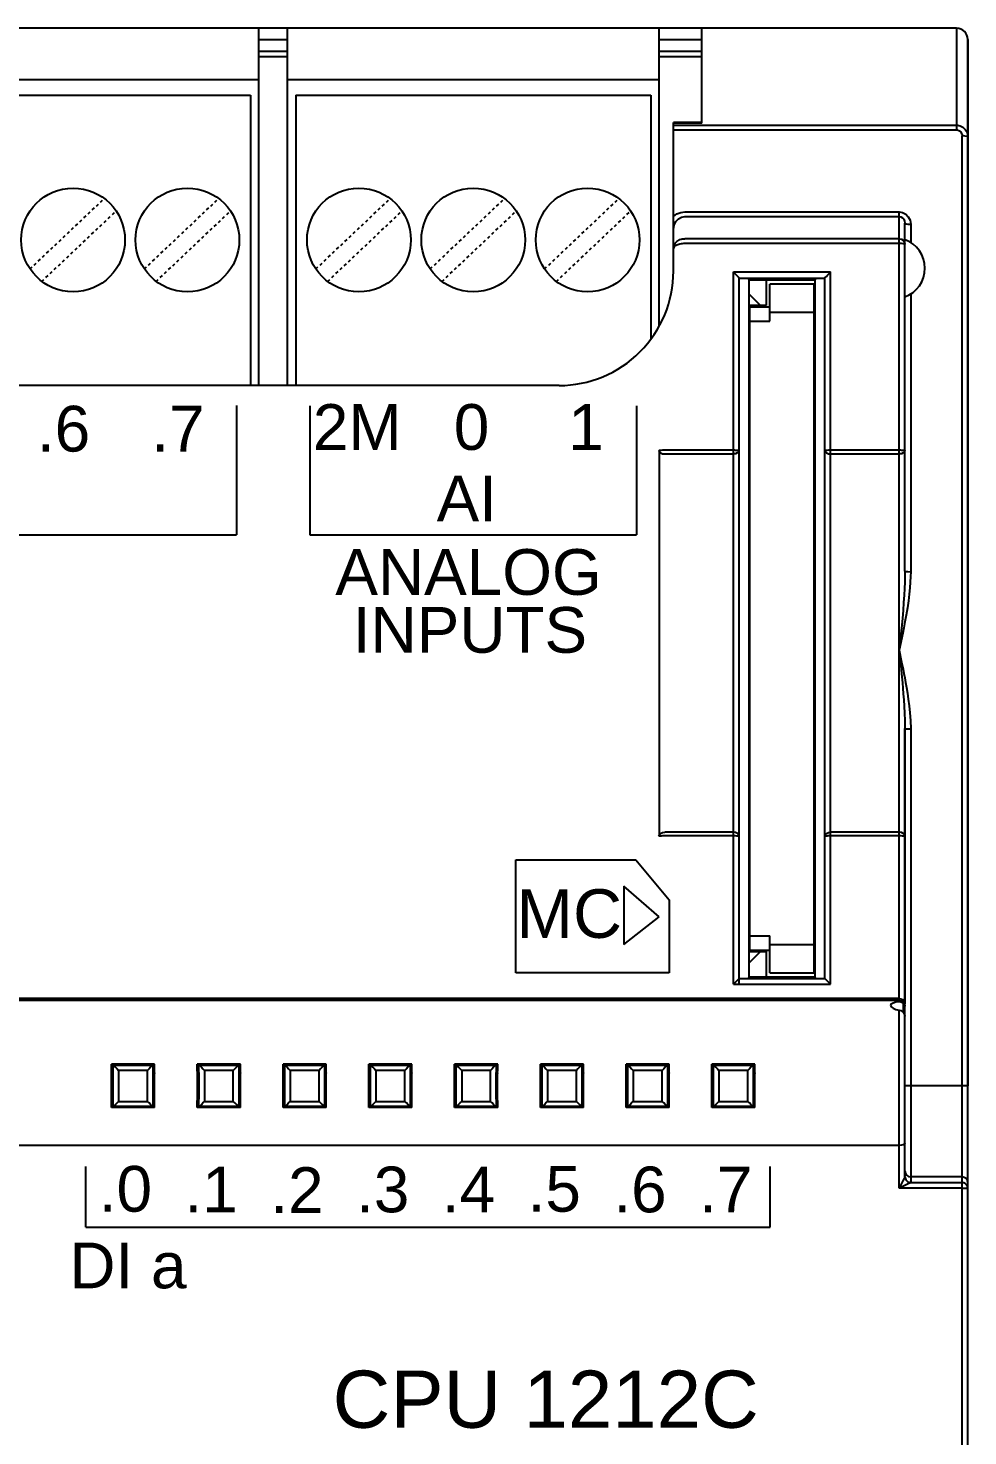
# Model space of a CAD drawing. Header units: inches. Extents: x 57 to 2760, y -193 to 2149.
# Drawn here: x 147.1 to 179.97, y 1823.55 to 1872.79 of the extents above; entities that cross this region are included whole.
import ezdxf

# ---------------------------------------------------------------- set-up
doc = ezdxf.new("R2010")
doc.units = ezdxf.units.IN
doc.header["$MEASUREMENT"] = 0
doc.linetypes.add('DOT', pattern=[0.2, 0.1, -0.1])
doc.styles.get("Standard").update_dxf_attribs({"font": 'arial.ttf'})

msp = doc.modelspace()

# ---------------------------------------------------------------- linework, layer by layer
at = {"color": 7, "linetype": 'Continuous'}
for p, q in [((179.57114, 1872.79462), (90.37114, 1872.79462)), ((155.17114, 1860.29462), (155.17114, 1872.79462)), ((156.17114, 1860.29462), (156.17114, 1872.79462)), ((169.17114, 1862.35813), (169.17114, 1872.79462)), ((170.67114, 1869.47104), (170.67114, 1872.79462)), ((179.57114, 1872.79462), (179.57114, 1869.23994)), ((155.17114, 1872.39462), (156.17114, 1872.39462)), ((169.17114, 1872.39462), (170.67114, 1872.39462)), ((179.97114, 1872.39462), (179.97114, 1835.79462)), ((179.97114, 1773.19462), (179.97114, 1872.39462)), ((155.17114, 1871.99462), (156.17114, 1871.99462)), ((156.17114, 1871.79462), (155.17114, 1871.79462)), ((169.17114, 1871.99462), (170.67114, 1871.99462)), ((170.67114, 1871.79462), (169.17114, 1871.79462)), ((155.17114, 1870.98462), (98.17114, 1870.98462)), ((169.17114, 1870.98462), (156.17114, 1870.98462)), ((98.46114, 1870.44462), (154.88114, 1870.44462)), ((154.88114, 1870.44462), (154.88114, 1860.29462)), ((156.46114, 1870.44462), (156.46114, 1860.29462)), ((156.46114, 1870.44462), (168.88114, 1870.44462)), ((168.88114, 1870.44462), (168.88114, 1861.90801)), ((170.67114, 1869.49763), (169.67114, 1869.49763)), ((169.67114, 1864.29462), (169.67114, 1869.49762)), ((170.67114, 1869.47104), (169.67114, 1869.47104)), ((169.67114, 1869.39967), (179.57114, 1869.39967)), ((169.67114, 1869.23994), (179.57114, 1869.23994)), ((179.77114, 1776.56641), (179.77114, 1869.02283)), ((170.07114, 1866.3686), (177.57114, 1866.3686)), ((177.57114, 1838.73047), (177.57114, 1866.3686)), ((170.07114, 1866.20602), (177.57114, 1866.20602)), ((177.77114, 1853.79926), (177.77114, 1865.96728)), ((177.97114, 1865.93713), (177.97114, 1865.29265)), ((177.57114, 1865.4303), (170.07114, 1865.4303)), ((177.57114, 1865.25745), (170.07114, 1865.25937)), ((171.77114, 1864.26449), (175.17114, 1864.26449)), ((171.77114, 1839.35255), (171.77114, 1864.26449)), ((171.97114, 1858.21393), (171.97114, 1864.0456)), ((171.97114, 1864.04462), (174.97114, 1864.04462)), ((171.97114, 1864.04462), (174.97114, 1864.04462)), ((172.32114, 1863.99462), (172.27114, 1864.04462)), ((172.32114, 1863.99462), (174.62114, 1863.99462)), ((172.32114, 1839.59462), (172.32114, 1863.99462)), ((172.92114, 1863.99462), (172.92114, 1863.09462)), ((174.62114, 1863.99462), (174.67114, 1864.04462)), ((174.62114, 1863.99462), (174.62114, 1839.59462)), ((174.97114, 1839.54462), (174.97114, 1864.0456)), ((175.17114, 1839.35255), (175.17114, 1864.26449)), ((172.72114, 1863.09462), (172.32114, 1863.49462)), ((174.59614, 1863.84462), (173.04614, 1863.84462)), ((173.04614, 1862.54462), (173.04614, 1863.84462)), ((174.59614, 1839.74462), (174.59614, 1863.84462)), ((177.97114, 1863.49659), (177.97114, 1853.78125)), ((172.92114, 1863.09462), (172.32114, 1863.09462)), ((172.34614, 1863.04462), (173.04614, 1863.04462)), ((172.34614, 1863.04462), (173.04614, 1863.04462)), ((172.34614, 1840.54462), (172.34614, 1863.04462)), ((172.34614, 1862.54462), (173.04614, 1862.54462)), ((174.59614, 1862.84462), (173.04614, 1862.84462)), ((165.67114, 1860.29462), (101.67117, 1860.29462)), ((169.17114, 1858.02583), (169.17114, 1844.52674)), ((169.36428, 1858.03863), (171.76428, 1858.03863)), ((171.97114, 1844.33236), (171.97114, 1858.21393)), ((175.17114, 1858.03863), (177.57114, 1858.03863)), ((169.36428, 1857.89965), (171.76428, 1857.89965)), ((175.17114, 1857.89965), (177.57114, 1857.89965)), ((177.65832, 1851.91207), (177.61933, 1851.50969)), ((177.69376, 1851.6297), (177.62846, 1851.30863)), ((177.61933, 1851.50969), (177.57114, 1851.03199)), ((177.62846, 1851.30863), (177.57119, 1851.03233)), ((177.57114, 1851.03267), (177.62608, 1850.48724)), ((177.57119, 1851.03233), (177.65601, 1850.62095)), ((177.62608, 1850.48724), (177.65318, 1850.20882)), ((177.77114, 1848.29232), (177.77114, 1838.66673)), ((177.77114, 1838.58396), (177.77114, 1848.29232)), ((177.97114, 1848.27982), (177.97114, 1832.41023)), ((171.76639, 1844.66782), (169.36639, 1844.66782)), ((177.57114, 1844.66782), (175.17114, 1844.66782)), ((171.76639, 1844.5357), (169.36639, 1844.5357)), ((171.97114, 1839.35255), (171.97114, 1844.43676)), ((177.57114, 1844.5357), (175.17114, 1844.5357)), ((172.34614, 1843.59462), (172.32114, 1843.59462)), ((172.34614, 1841.04462), (173.04614, 1841.04462)), ((173.04614, 1839.74462), (173.04614, 1841.04462)), ((173.04614, 1840.74462), (174.59614, 1840.74462)), ((172.32114, 1840.49462), (172.92114, 1840.49462)), ((172.32114, 1840.09462), (172.72114, 1840.49462)), ((172.34614, 1840.54462), (173.04614, 1840.54462)), ((172.92114, 1840.49462), (172.92114, 1839.59462)), ((173.04614, 1839.74462), (174.59614, 1839.74462)), ((171.77114, 1839.35255), (175.17114, 1839.35255)), ((171.97098, 1839.54462), (174.9713, 1839.54462)), ((171.97114, 1839.54462), (174.97114, 1839.54462)), ((172.32114, 1839.59462), (172.27114, 1839.54462)), ((174.62114, 1839.59462), (172.32114, 1839.59462)), ((174.62114, 1839.59462), (174.67114, 1839.54462)), ((177.57114, 1838.8506), (145.12114, 1838.8506)), ((177.57114, 1838.7832), (145.12114, 1838.7832)), ((177.57114, 1832.21162), (177.57114, 1838.44026)), ((177.72114, 1838.36352), (177.72114, 1838.67134)), ((177.75824, 1838.61271), (177.72114, 1838.67134)), ((177.75592, 1838.66021), (177.77114, 1838.58396)), ((177.77114, 1838.54547), (177.75824, 1838.61271)), ((177.77114, 1832.60947), (177.77114, 1838.54547)), ((151.52449, 1836.54797), (150.01779, 1836.54797)), ((150.01779, 1836.54797), (150.06438, 1836.50138)), ((150.06438, 1836.50138), (150.10823, 1836.5006)), ((151.43405, 1836.5006), (150.10823, 1836.5006)), ((151.27715, 1836.33677), (150.26513, 1836.33677)), ((151.43405, 1836.5006), (151.4779, 1836.50138)), ((151.52449, 1836.54797), (151.4779, 1836.50138)), ((151.52378, 1836.3099), (151.50425, 1836.29457)), ((154.52449, 1836.54797), (153.01779, 1836.54797)), ((153.06438, 1836.50138), (153.01779, 1836.54797)), ((153.06438, 1836.50138), (153.10823, 1836.5006)), ((154.43405, 1836.5006), (153.10823, 1836.5006)), ((154.27715, 1836.33677), (153.26513, 1836.33677)), ((154.43405, 1836.5006), (154.4779, 1836.50138)), ((154.4779, 1836.50138), (154.52449, 1836.54797)), ((154.52378, 1836.3099), (154.50425, 1836.29457)), ((157.52449, 1836.54797), (156.01779, 1836.54797)), ((156.06438, 1836.50138), (156.01779, 1836.54797)), ((156.06438, 1836.50138), (156.10823, 1836.5006)), ((157.43405, 1836.5006), (156.10823, 1836.5006)), ((157.27715, 1836.33677), (156.26513, 1836.33677)), ((157.43405, 1836.5006), (157.4779, 1836.50138)), ((157.4779, 1836.50138), (157.52449, 1836.54797)), ((157.52378, 1836.3099), (157.50425, 1836.29457)), ((160.52449, 1836.54797), (159.01779, 1836.54797)), ((159.06438, 1836.50138), (159.01779, 1836.54797)), ((159.06438, 1836.50138), (159.10823, 1836.5006)), ((160.43405, 1836.5006), (159.10823, 1836.5006)), ((160.27715, 1836.33677), (159.26513, 1836.33677)), ((160.43405, 1836.5006), (160.4779, 1836.50138)), ((160.4779, 1836.50138), (160.52449, 1836.54797)), ((160.52378, 1836.3099), (160.50425, 1836.29457)), ((163.52449, 1836.54797), (162.01779, 1836.54797)), ((162.06438, 1836.50138), (162.01779, 1836.54797)), ((162.06438, 1836.50138), (162.10823, 1836.5006)), ((163.43405, 1836.5006), (162.10823, 1836.5006)), ((163.27715, 1836.33677), (162.26513, 1836.33677)), ((163.43405, 1836.5006), (163.4779, 1836.50138)), ((163.4779, 1836.50138), (163.52449, 1836.54797)), ((163.52378, 1836.3099), (163.50425, 1836.29457)), ((166.52449, 1836.54797), (165.01779, 1836.54797)), ((165.06438, 1836.50138), (165.01779, 1836.54797)), ((165.06438, 1836.50138), (165.10823, 1836.5006)), ((166.43405, 1836.5006), (165.10823, 1836.5006)), ((166.27715, 1836.33677), (165.26513, 1836.33677)), ((166.43405, 1836.5006), (166.4779, 1836.50138)), ((166.4779, 1836.50138), (166.52449, 1836.54797)), ((166.52378, 1836.3099), (166.50425, 1836.29457)), ((169.52449, 1836.54797), (168.01779, 1836.54797)), ((168.06438, 1836.50138), (168.01779, 1836.54797)), ((168.06438, 1836.50138), (168.10823, 1836.5006)), ((169.43405, 1836.5006), (168.10823, 1836.5006)), ((169.27715, 1836.33677), (168.26513, 1836.33677)), ((169.43405, 1836.5006), (169.4779, 1836.50138)), ((169.4779, 1836.50138), (169.52449, 1836.54797)), ((169.52378, 1836.3099), (169.50425, 1836.29457)), ((172.52449, 1836.54797), (171.01779, 1836.54797)), ((171.06438, 1836.50138), (171.01779, 1836.54797)), ((171.06438, 1836.50138), (171.10823, 1836.5006)), ((172.43405, 1836.5006), (171.10823, 1836.5006)), ((172.27715, 1836.33677), (171.26513, 1836.33677)), ((172.43405, 1836.5006), (172.4779, 1836.50138)), ((172.4779, 1836.50138), (172.52449, 1836.54797)), ((172.52378, 1836.3099), (172.50425, 1836.29457)), ((151.49607, 1835.95021), (151.49565, 1835.81894)), ((151.49565, 1835.81894), (151.49585, 1835.68611)), ((151.49709, 1836.07042), (151.49607, 1835.95021)), ((151.50425, 1836.29457), (151.52352, 1836.2227)), ((153.03803, 1836.29457), (153.01876, 1836.2227)), ((153.04568, 1836.02323), (153.04433, 1836.13353)), ((153.04646, 1835.89626), (153.04568, 1836.02323)), ((153.04662, 1835.76211), (153.04646, 1835.89626)), ((154.49607, 1835.95021), (154.49565, 1835.81894)), ((154.49565, 1835.81894), (154.49585, 1835.68611)), ((154.49709, 1836.07042), (154.49607, 1835.95021)), ((154.50425, 1836.29457), (154.52352, 1836.2227)), ((156.03803, 1836.29457), (156.01876, 1836.2227)), ((156.04568, 1836.02323), (156.04433, 1836.13353)), ((156.04646, 1835.89626), (156.04568, 1836.02323)), ((156.04662, 1835.76211), (156.04646, 1835.89626)), ((157.49578, 1835.88536), (157.49567, 1835.75213)), ((157.49651, 1836.0123), (157.49578, 1835.88536)), ((157.50425, 1836.29457), (157.52352, 1836.2227)), ((159.03803, 1836.29457), (159.01876, 1836.2227)), ((159.04568, 1836.02323), (159.04433, 1836.13353)), ((159.04646, 1835.89626), (159.04568, 1836.02323)), ((159.04662, 1835.76211), (159.04646, 1835.89626)), ((160.49607, 1835.95021), (160.49565, 1835.81894)), ((160.49565, 1835.81894), (160.49585, 1835.68611)), ((160.49709, 1836.07042), (160.49607, 1835.95021)), ((160.50425, 1836.29457), (160.52352, 1836.2227)), ((162.03803, 1836.29457), (162.01876, 1836.2227)), ((162.04568, 1836.02323), (162.04433, 1836.13353)), ((162.04646, 1835.89626), (162.04568, 1836.02323)), ((162.04662, 1835.76211), (162.04646, 1835.89626)), ((163.49607, 1835.95021), (163.49565, 1835.81894)), ((163.49565, 1835.81894), (163.49585, 1835.68611)), ((163.49709, 1836.07042), (163.49607, 1835.95021)), ((163.50425, 1836.29457), (163.52352, 1836.2227)), ((165.03803, 1836.29457), (165.01876, 1836.2227)), ((165.04568, 1836.02323), (165.04433, 1836.13353)), ((165.04646, 1835.89626), (165.04568, 1836.02323)), ((165.04662, 1835.76211), (165.04646, 1835.89626)), ((166.49607, 1835.95021), (166.49565, 1835.81894)), ((166.49565, 1835.81894), (166.49585, 1835.68611)), ((166.49709, 1836.07042), (166.49607, 1835.95021)), ((166.50425, 1836.29457), (166.52352, 1836.2227)), ((168.03803, 1836.29457), (168.01876, 1836.2227)), ((168.04568, 1836.02323), (168.04433, 1836.13353)), ((168.04646, 1835.89626), (168.04568, 1836.02323)), ((168.04662, 1835.76211), (168.04646, 1835.89626)), ((169.49607, 1835.95021), (169.49565, 1835.81894)), ((169.49565, 1835.81894), (169.49585, 1835.68611)), ((169.49709, 1836.07042), (169.49607, 1835.95021)), ((169.50425, 1836.29457), (169.52352, 1836.2227)), ((171.03803, 1836.29457), (171.01876, 1836.2227)), ((171.04568, 1836.02323), (171.04433, 1836.13353)), ((171.04646, 1835.89626), (171.04568, 1836.02323)), ((171.04662, 1835.76211), (171.04646, 1835.89626)), ((172.49607, 1835.95021), (172.49565, 1835.81894)), ((172.49565, 1835.81894), (172.49585, 1835.68611)), ((172.49709, 1836.07042), (172.49607, 1835.95021)), ((172.50425, 1836.29457), (172.52352, 1836.2227)), ((151.49585, 1835.68611), (151.49665, 1835.56094)), ((151.49665, 1835.56094), (151.498, 1835.45226)), ((151.50425, 1835.29467), (151.52352, 1835.36654)), ((153.03803, 1835.29467), (153.01876, 1835.36654)), ((153.04509, 1835.51018), (153.04616, 1835.63028)), ((153.04616, 1835.63028), (153.04662, 1835.76211)), ((154.49585, 1835.68611), (154.49665, 1835.56094)), ((154.49665, 1835.56094), (154.498, 1835.45226)), ((154.50425, 1835.29467), (154.52352, 1835.36654)), ((156.03803, 1835.29467), (156.01876, 1835.36654)), ((156.04509, 1835.51018), (156.04616, 1835.63028)), ((156.04616, 1835.63028), (156.04662, 1835.76211)), ((157.49567, 1835.75213), (157.49617, 1835.622)), ((157.49617, 1835.622), (157.49726, 1835.50401)), ((157.50425, 1835.29467), (157.52352, 1835.36654)), ((159.03803, 1835.29467), (159.01876, 1835.36654)), ((159.04509, 1835.51018), (159.04616, 1835.63028)), ((159.04616, 1835.63028), (159.04662, 1835.76211)), ((160.49585, 1835.68611), (160.49665, 1835.56094)), ((160.49665, 1835.56094), (160.498, 1835.45226)), ((160.50425, 1835.29467), (160.52352, 1835.36654)), ((162.03803, 1835.29467), (162.01876, 1835.36654)), ((162.04509, 1835.51018), (162.04616, 1835.63028)), ((162.04616, 1835.63028), (162.04662, 1835.76211)), ((163.49585, 1835.68611), (163.49665, 1835.56094)), ((163.49665, 1835.56094), (163.498, 1835.45226)), ((163.50425, 1835.29467), (163.52352, 1835.36654)), ((165.03803, 1835.29467), (165.01876, 1835.36654)), ((165.04509, 1835.51018), (165.04616, 1835.63028)), ((165.04616, 1835.63028), (165.04662, 1835.76211)), ((166.49585, 1835.68611), (166.49665, 1835.56094)), ((166.49665, 1835.56094), (166.498, 1835.45226)), ((166.50425, 1835.29467), (166.52352, 1835.36654)), ((168.03803, 1835.29467), (168.01876, 1835.36654)), ((168.04509, 1835.51018), (168.04616, 1835.63028)), ((168.04616, 1835.63028), (168.04662, 1835.76211)), ((169.49585, 1835.68611), (169.49665, 1835.56094)), ((169.49665, 1835.56094), (169.498, 1835.45226)), ((169.50425, 1835.29467), (169.52352, 1835.36654)), ((171.03803, 1835.29467), (171.01876, 1835.36654)), ((171.04509, 1835.51018), (171.04616, 1835.63028)), ((171.04616, 1835.63028), (171.04662, 1835.76211)), ((172.49585, 1835.68611), (172.49665, 1835.56094)), ((172.49665, 1835.56094), (172.498, 1835.45226)), ((172.50425, 1835.29467), (172.52352, 1835.36654)), ((179.97114, 1835.79462), (177.77114, 1835.79462)), ((150.01779, 1835.04127), (150.06438, 1835.08786)), ((151.52449, 1835.04127), (150.01779, 1835.04127)), ((150.10822, 1835.08864), (150.06438, 1835.08786)), ((150.10822, 1835.08864), (151.43406, 1835.08864)), ((150.26513, 1835.25247), (151.27715, 1835.25247)), ((151.4779, 1835.08786), (151.43406, 1835.08864)), ((151.52449, 1835.04127), (151.4779, 1835.08786)), ((153.06438, 1835.08786), (153.01779, 1835.04127)), ((154.52449, 1835.04127), (153.01779, 1835.04127)), ((153.0185, 1835.27934), (153.03803, 1835.29467)), ((153.10822, 1835.08864), (153.06438, 1835.08786)), ((153.10822, 1835.08864), (154.43406, 1835.08864)), ((153.26513, 1835.25247), (154.27715, 1835.25247)), ((154.4779, 1835.08786), (154.43406, 1835.08864)), ((154.4779, 1835.08786), (154.52449, 1835.04127)), ((156.06438, 1835.08786), (156.01779, 1835.04127)), ((157.52449, 1835.04127), (156.01779, 1835.04127)), ((156.0185, 1835.27934), (156.03803, 1835.29467)), ((156.10822, 1835.08864), (156.06438, 1835.08786)), ((156.10822, 1835.08864), (157.43406, 1835.08864)), ((156.26513, 1835.25247), (157.27715, 1835.25247)), ((157.4779, 1835.08786), (157.43406, 1835.08864)), ((157.4779, 1835.08786), (157.52449, 1835.04127)), ((159.06438, 1835.08786), (159.01779, 1835.04127)), ((160.52449, 1835.04127), (159.01779, 1835.04127)), ((159.0185, 1835.27934), (159.03803, 1835.29467)), ((159.10822, 1835.08864), (159.06438, 1835.08786)), ((159.10822, 1835.08864), (160.43406, 1835.08864)), ((159.26513, 1835.25247), (160.27715, 1835.25247)), ((160.4779, 1835.08786), (160.43406, 1835.08864)), ((160.4779, 1835.08786), (160.52449, 1835.04127)), ((162.06438, 1835.08786), (162.01779, 1835.04127)), ((163.52449, 1835.04127), (162.01779, 1835.04127)), ((162.0185, 1835.27934), (162.03803, 1835.29467)), ((162.10822, 1835.08864), (162.06438, 1835.08786)), ((162.10822, 1835.08864), (163.43406, 1835.08864)), ((162.26513, 1835.25247), (163.27715, 1835.25247)), ((163.4779, 1835.08786), (163.43406, 1835.08864)), ((163.4779, 1835.08786), (163.52449, 1835.04127)), ((165.06438, 1835.08786), (165.01779, 1835.04127)), ((166.52449, 1835.04127), (165.01779, 1835.04127)), ((165.0185, 1835.27934), (165.03803, 1835.29467)), ((165.10822, 1835.08864), (165.06438, 1835.08786)), ((165.10822, 1835.08864), (166.43406, 1835.08864)), ((165.26513, 1835.25247), (166.27715, 1835.25247)), ((166.4779, 1835.08786), (166.43406, 1835.08864)), ((166.4779, 1835.08786), (166.52449, 1835.04127)), ((168.06438, 1835.08786), (168.01779, 1835.04127)), ((169.52449, 1835.04127), (168.01779, 1835.04127)), ((168.0185, 1835.27934), (168.03803, 1835.29467)), ((168.10822, 1835.08864), (168.06438, 1835.08786)), ((168.10822, 1835.08864), (169.43406, 1835.08864)), ((168.26513, 1835.25247), (169.27715, 1835.25247)), ((169.4779, 1835.08786), (169.43406, 1835.08864)), ((169.4779, 1835.08786), (169.52449, 1835.04127)), ((171.06438, 1835.08786), (171.01779, 1835.04127)), ((172.52449, 1835.04127), (171.01779, 1835.04127)), ((171.0185, 1835.27934), (171.03803, 1835.29467)), ((171.10822, 1835.08864), (171.06438, 1835.08786)), ((171.10822, 1835.08864), (172.43406, 1835.08864)), ((171.26513, 1835.25247), (172.27715, 1835.25247)), ((172.4779, 1835.08786), (172.43406, 1835.08864)), ((172.4779, 1835.08786), (172.52449, 1835.04127)), ((177.57114, 1833.71075), (145.12114, 1833.71075)), ((177.71315, 1832.49425), (177.57114, 1832.21162)), ((177.75377, 1832.57412), (177.71315, 1832.49425)), ((177.9025, 1832.37533), (177.85517, 1832.35232)), ((179.77114, 1832.40638), (177.96871, 1832.40638)), ((179.77114, 1832.6068), (177.97114, 1832.6068)), ((177.76186, 1832.30645), (177.57114, 1832.21162)), ((179.77114, 1832.21162), (177.57114, 1832.21162)), ((177.85517, 1832.35232), (177.76186, 1832.30645))]:
    msp.add_line(p, q, dxfattribs=at)
at = {"linetype": 'DOT'}
for p, q in [((147.16529, 1864.37139), (149.76437, 1866.83344)), ((151.16529, 1864.37139), (153.76437, 1866.83344)), ((157.16529, 1864.37139), (159.76437, 1866.83344)), ((161.16529, 1864.37139), (163.76437, 1866.83344)), ((165.16529, 1864.37139), (167.76437, 1866.83344)), ((147.57791, 1863.9358), (150.17699, 1866.39785)), ((151.57791, 1863.9358), (154.17699, 1866.39785)), ((157.57791, 1863.9358), (160.17699, 1866.39785)), ((161.57791, 1863.9358), (164.17699, 1866.39785)), ((165.57791, 1863.9358), (168.17699, 1866.39785))]:
    msp.add_line(p, q, dxfattribs=at)
for p, q in [((154.38614, 1859.5888), (154.38614, 1855.07521)), ((156.95614, 1859.58839), (156.95614, 1855.07481)), ((168.38614, 1859.58839), (168.38614, 1855.07481)), ((118.91139, 1855.07521), (154.38614, 1855.07521)), ((156.95614, 1855.07481), (168.38614, 1855.07481)), ((164.1614, 1839.74428), (164.1614, 1843.7056)), ((164.1614, 1843.7056), (168.35621, 1843.7056)), ((168.35621, 1843.7056), (169.52049, 1842.30635)), ((169.17083, 1841.70253), (167.94108, 1842.77404)), ((167.94108, 1842.77404), (167.94108, 1840.73696)), ((169.51971, 1842.30728), (169.51971, 1839.74428)), ((167.94108, 1840.73696), (169.17083, 1841.70253)), ((169.51971, 1839.74428), (164.1614, 1839.74428)), ((149.12071, 1830.85347), (149.12071, 1832.9695)), ((173.05981, 1830.85347), (173.05981, 1832.9695)), ((149.12071, 1830.85347), (173.05981, 1830.85347))]:
    msp.add_line(p, q)
at = {"color": 7, "linetype": 'Continuous'}
for points in [[(179.57114, 1869.39967), (179.61583, 1869.3971), (179.65911, 1869.38963), (179.70228, 1869.377), (179.74595, 1869.35843), (179.79014, 1869.33274), (179.83432, 1869.29839), (179.87696, 1869.2539), (179.91514, 1869.19883), (179.94529, 1869.13458), (179.96455, 1869.06371), (179.97114, 1868.98957)], [(179.57114, 1869.23994), (179.59349, 1869.23858), (179.61513, 1869.23462), (179.63671, 1869.22794), (179.65855, 1869.21811), (179.68064, 1869.20451), (179.70273, 1869.18633), (179.72404, 1869.16278), (179.74313, 1869.13363), (179.75821, 1869.09963), (179.76784, 1869.0621), (179.77114, 1869.02283)], [(179.97114, 1868.98957), (179.94434, 1869.0062), (179.87114, 1869.01838), (179.77114, 1869.02283)], [(169.67114, 1866.20376), (169.79274, 1866.29466), (169.92789, 1866.34988), (170.07114, 1866.3686)], [(177.57114, 1866.3686), (177.68903, 1866.34937), (177.79783, 1866.29258), (177.88844, 1866.19983), (177.94946, 1866.07721), (177.97114, 1865.93713)], [(169.67114, 1865.75145), (169.69286, 1865.89912), (169.75389, 1866.02825), (169.8446, 1866.12605), (169.95317, 1866.18579), (170.07114, 1866.20602)], [(177.57114, 1866.20602), (177.63, 1866.19544), (177.68444, 1866.164), (177.7298, 1866.11262), (177.76032, 1866.04472), (177.77114, 1865.96728)], [(177.77114, 1865.9673), (177.79793, 1865.95222), (177.87114, 1865.94117), (177.97114, 1865.93713)], [(169.67114, 1865.07957), (169.67388, 1865.12059), (169.68199, 1865.16075), (169.69525, 1865.19952), (169.71335, 1865.23641), (169.73591, 1865.27094), (169.76251, 1865.3027), (169.79279, 1865.33146), (169.82646, 1865.35704), (169.86302, 1865.37909), (169.90184, 1865.39734), (169.94223, 1865.41159), (169.98362, 1865.4218), (170.02628, 1865.42808), (170.07114, 1865.4303)], [(177.57114, 1865.4303), (177.64671, 1865.41597), (177.71163, 1865.37461), (177.75581, 1865.31129), (177.77114, 1865.23711)], [(170.07114, 1865.25745), (170.02628, 1865.25633), (169.98362, 1865.25314), (169.94224, 1865.24796), (169.90185, 1865.24074), (169.86302, 1865.23148), (169.82646, 1865.22029), (169.79279, 1865.20732), (169.76251, 1865.19273), (169.73591, 1865.17662), (169.71335, 1865.15911), (169.69525, 1865.14041), (169.68199, 1865.12075), (169.67388, 1865.10039), (169.67114, 1865.07959)], [(177.77114, 1865.23711), (177.75581, 1865.24492), (177.71163, 1865.25159), (177.64671, 1865.25595), (177.57114, 1865.25745)], [(171.97114, 1864.0456), (171.95632, 1864.06784), (171.9212, 1864.1084), (171.87503, 1864.1582), (171.82341, 1864.21177), (171.77114, 1864.26449)], [(174.97114, 1864.0456), (174.98596, 1864.06784), (175.02107, 1864.1084), (175.06725, 1864.1582), (175.11886, 1864.21177), (175.17114, 1864.26449)], [(169.16428, 1858.02175), (169.16823, 1858.02506), (169.18161, 1858.02858), (169.20667, 1858.03209), (169.24525, 1858.03531), (169.29824, 1858.0379), (169.36428, 1858.03863)], [(169.16428, 1858.02175), (169.17907, 1857.97567), (169.22216, 1857.93584), (169.28735, 1857.90904), (169.36428, 1857.89965)], [(171.76428, 1858.03863), (171.80383, 1858.03824), (171.84568, 1858.03718), (171.88735, 1858.03514), (171.92495, 1858.03186), (171.95302, 1858.02737), (171.96428, 1858.02175)], [(171.96428, 1858.02175), (171.9495, 1857.97567), (171.90641, 1857.93584), (171.84122, 1857.90904), (171.76428, 1857.89965)], [(174.97114, 1858.02175), (174.97509, 1858.02506), (174.98846, 1858.02858), (175.01352, 1858.03209), (175.0521, 1858.03531), (175.1051, 1858.0379), (175.17114, 1858.03863)], [(174.97114, 1858.02175), (174.98592, 1857.97567), (175.02901, 1857.93584), (175.0942, 1857.90904), (175.17114, 1857.89965)], [(177.57114, 1858.03863), (177.61069, 1858.03824), (177.65254, 1858.03718), (177.69421, 1858.03514), (177.7318, 1858.03186), (177.75987, 1858.02737), (177.77114, 1858.02175)], [(177.77114, 1858.02175), (177.75635, 1857.97567), (177.71327, 1857.93584), (177.64807, 1857.90904), (177.57114, 1857.89965)], [(177.77114, 1853.79926), (177.76944, 1853.61555), (177.76419, 1853.41493), (177.75518, 1853.19669), (177.74217, 1852.95943), (177.72489, 1852.70076), (177.70357, 1852.42443), (177.68033, 1852.15261), (177.65832, 1851.91207)], [(177.97114, 1853.78125), (177.96822, 1853.60702), (177.95919, 1853.41906), (177.94372, 1853.21706), (177.92146, 1853.00015), (177.89191, 1852.76626), (177.85497, 1852.51598), (177.81282, 1852.26167), (177.77022, 1852.02493), (177.7305, 1851.81605), (177.69376, 1851.6297)], [(177.77114, 1853.79926), (177.79793, 1853.79025), (177.87114, 1853.78366), (177.97114, 1853.78125)], [(177.65601, 1850.62095), (177.70735, 1850.36577), (177.73516, 1850.2236), (177.76431, 1850.07037), (177.79466, 1849.90469), (177.82595, 1849.72503), (177.85759, 1849.53041), (177.88869, 1849.31984), (177.91807, 1849.09156), (177.94389, 1848.84323), (177.96329, 1848.5711), (177.97114, 1848.27982)], [(177.65318, 1850.20882), (177.68293, 1849.88697), (177.69857, 1849.70665), (177.71438, 1849.51223), (177.72993, 1849.30309), (177.74461, 1849.07791), (177.75752, 1848.83496), (177.76721, 1848.57133), (177.77114, 1848.29232)], [(177.77114, 1848.29232), (177.79793, 1848.28607), (177.87114, 1848.28149), (177.97114, 1848.27982)], [(169.16639, 1844.52529), (169.18118, 1844.57907), (169.22426, 1844.62557), (169.28946, 1844.65686), (169.36639, 1844.66782)], [(171.96639, 1844.52529), (171.95161, 1844.57907), (171.90852, 1844.62557), (171.84333, 1844.65686), (171.76639, 1844.66782)], [(174.97114, 1844.52529), (174.98592, 1844.57907), (175.02901, 1844.62557), (175.0942, 1844.65686), (175.17114, 1844.66782)], [(177.77114, 1844.52529), (177.75635, 1844.57907), (177.71327, 1844.62557), (177.64807, 1844.65686), (177.57114, 1844.66782)], [(169.36639, 1844.5357), (169.32692, 1844.53553), (169.28511, 1844.53477), (169.24344, 1844.53345), (169.2058, 1844.53148), (169.17768, 1844.52875), (169.16639, 1844.52529)], [(171.96639, 1844.52529), (171.96247, 1844.52736), (171.94917, 1844.52953), (171.92423, 1844.53172), (171.88578, 1844.53357), (171.83292, 1844.53493), (171.76639, 1844.5357)], [(175.17114, 1844.5357), (175.13166, 1844.53553), (175.08986, 1844.53477), (175.04818, 1844.53345), (175.01055, 1844.53148), (174.98242, 1844.52875), (174.97114, 1844.52529)], [(177.77114, 1844.52529), (177.76721, 1844.52736), (177.75392, 1844.52953), (177.72898, 1844.53172), (177.69052, 1844.53357), (177.63766, 1844.53493), (177.57114, 1844.5357)], [(171.77114, 1839.35255), (171.83251, 1839.4135), (171.88723, 1839.4671), (171.92991, 1839.50811), (171.95884, 1839.53493), (171.97098, 1839.54462)], [(174.9713, 1839.54462), (174.98343, 1839.53493), (175.01233, 1839.50814), (175.055, 1839.46715), (175.10976, 1839.41351), (175.17114, 1839.35255)], [(177.57114, 1838.8506), (177.63237, 1838.84177), (177.68689, 1838.81667), (177.7307, 1838.77759), (177.76039, 1838.72618), (177.77114, 1838.66673)], [(177.57114, 1838.7832), (177.64768, 1838.76804), (177.71256, 1838.72485), (177.75592, 1838.66021)], [(177.57114, 1838.73047), (177.44942, 1838.71616), (177.35329, 1838.69181), (177.29209, 1838.65723), (177.27114, 1838.6137)], [(177.27114, 1838.6137), (177.29209, 1838.56439), (177.3533, 1838.5145), (177.44942, 1838.47079), (177.57114, 1838.44026)], [(177.72114, 1838.67134), (177.67867, 1838.7055), (177.62642, 1838.72628), (177.57114, 1838.73047)], [(177.57114, 1838.44026), (177.62642, 1838.42536), (177.67867, 1838.39906), (177.72114, 1838.36352)], [(177.72114, 1838.36352), (177.75824, 1838.30489), (177.77114, 1838.23765)], [(150.01779, 1835.04127), (150.01928, 1835.54126), (150.01928, 1836.04834), (150.01779, 1836.54797)], [(150.06438, 1836.50138), (150.06579, 1836.03173), (150.06579, 1835.55779), (150.06438, 1835.08786)], [(150.10823, 1836.5006), (150.15878, 1836.44626), (150.21113, 1836.39166), (150.26513, 1836.33677)], [(150.26519, 1836.33677), (150.2658, 1835.61338), (150.26519, 1835.25247)], [(151.27709, 1835.25247), (151.27648, 1835.97584), (151.27709, 1836.33677)], [(151.43405, 1836.5006), (151.3835, 1836.44626), (151.33115, 1836.39166), (151.27715, 1836.33677)], [(151.4779, 1835.08786), (151.47649, 1835.55779), (151.47649, 1836.03173), (151.4779, 1836.50138)], [(151.52449, 1835.04127), (151.523, 1835.54126), (151.523, 1836.04834), (151.52449, 1836.54797)], [(153.01779, 1835.04127), (153.01928, 1835.54126), (153.01928, 1836.04834), (153.01779, 1836.54797)], [(153.06438, 1836.50138), (153.06579, 1836.03173), (153.06579, 1835.55779), (153.06438, 1835.08786)], [(153.10823, 1836.5006), (153.15878, 1836.44626), (153.21112, 1836.39167), (153.26513, 1836.33677)], [(153.26519, 1836.33677), (153.2658, 1835.61338), (153.26519, 1835.25247)], [(154.27709, 1835.25247), (154.27648, 1835.97584), (154.27709, 1836.33677)], [(154.43405, 1836.5006), (154.3835, 1836.44626), (154.33116, 1836.39167), (154.27715, 1836.33677)], [(154.4779, 1835.08786), (154.47649, 1835.55779), (154.47649, 1836.03173), (154.4779, 1836.50138)], [(154.52449, 1835.04127), (154.523, 1835.54126), (154.523, 1836.04834), (154.52449, 1836.54797)], [(156.01779, 1835.04127), (156.01928, 1835.54126), (156.01928, 1836.04834), (156.01779, 1836.54797)], [(156.06438, 1836.50138), (156.06579, 1836.03173), (156.06579, 1835.55779), (156.06438, 1835.08786)], [(156.10823, 1836.5006), (156.15877, 1836.44627), (156.21112, 1836.39167), (156.26513, 1836.33677)], [(156.26519, 1836.33677), (156.2658, 1835.61338), (156.26519, 1835.25247)], [(157.27709, 1835.25247), (157.27648, 1835.97584), (157.27709, 1836.33677)], [(157.43405, 1836.5006), (157.38351, 1836.44627), (157.33116, 1836.39167), (157.27715, 1836.33677)], [(157.4779, 1835.08786), (157.47649, 1835.55779), (157.47649, 1836.03173), (157.4779, 1836.50138)], [(157.52449, 1835.04127), (157.523, 1835.54126), (157.523, 1836.04834), (157.52449, 1836.54797)], [(159.01779, 1835.04127), (159.01928, 1835.54126), (159.01928, 1836.04834), (159.01779, 1836.54797)], [(159.06438, 1836.50138), (159.06579, 1836.03173), (159.06579, 1835.55779), (159.06438, 1835.08786)], [(159.10823, 1836.5006), (159.15876, 1836.44628), (159.21111, 1836.39168), (159.26513, 1836.33677)], [(159.26519, 1836.33677), (159.2658, 1835.61338), (159.26519, 1835.25247)], [(160.27709, 1835.25247), (160.27648, 1835.97584), (160.27709, 1836.33677)], [(160.43405, 1836.5006), (160.38352, 1836.44628), (160.33117, 1836.39168), (160.27715, 1836.33677)], [(160.4779, 1835.08786), (160.47649, 1835.55779), (160.47649, 1836.03173), (160.4779, 1836.50138)], [(160.52449, 1835.04127), (160.523, 1835.54126), (160.523, 1836.04834), (160.52449, 1836.54797)], [(162.01779, 1835.04127), (162.01928, 1835.54126), (162.01928, 1836.04834), (162.01779, 1836.54797)], [(162.06438, 1836.50138), (162.06579, 1836.03173), (162.06579, 1835.55779), (162.06438, 1835.08786)], [(162.10823, 1836.5006), (162.15875, 1836.44629), (162.2111, 1836.39169), (162.26513, 1836.33677)], [(162.26519, 1836.33677), (162.2658, 1835.61338), (162.26519, 1835.25247)], [(163.27709, 1835.25247), (163.27648, 1835.97584), (163.27709, 1836.33677)], [(163.43405, 1836.5006), (163.38353, 1836.44629), (163.33118, 1836.39169), (163.27715, 1836.33677)], [(163.4779, 1835.08786), (163.47649, 1835.55779), (163.47649, 1836.03173), (163.4779, 1836.50138)], [(163.52449, 1835.04127), (163.523, 1835.54126), (163.523, 1836.04834), (163.52449, 1836.54797)], [(165.01779, 1835.04127), (165.01928, 1835.54126), (165.01928, 1836.04834), (165.01779, 1836.54797)], [(165.06438, 1836.50138), (165.06579, 1836.03173), (165.06579, 1835.55779), (165.06438, 1835.08786)], [(165.10823, 1836.5006), (165.15874, 1836.4463), (165.21108, 1836.3917), (165.26513, 1836.33677)], [(165.26519, 1836.33677), (165.2658, 1835.61338), (165.26519, 1835.25247)], [(166.27709, 1835.25247), (166.27648, 1835.97584), (166.27709, 1836.33677)], [(166.43405, 1836.5006), (166.38354, 1836.4463), (166.33119, 1836.3917), (166.27715, 1836.33677)], [(166.4779, 1835.08786), (166.47649, 1835.55779), (166.47649, 1836.03173), (166.4779, 1836.50138)], [(166.52449, 1835.04127), (166.523, 1835.54126), (166.523, 1836.04834), (166.52449, 1836.54797)], [(168.01779, 1835.04127), (168.01928, 1835.54126), (168.01928, 1836.04834), (168.01779, 1836.54797)], [(168.06438, 1836.50138), (168.06579, 1836.03173), (168.06579, 1835.55779), (168.06438, 1835.08786)], [(168.10823, 1836.5006), (168.15873, 1836.44631), (168.21107, 1836.39172), (168.26513, 1836.33677)], [(168.26519, 1836.33677), (168.2658, 1835.61338), (168.26519, 1835.25247)], [(169.27709, 1835.25247), (169.27648, 1835.97584), (169.27709, 1836.33677)], [(169.43405, 1836.5006), (169.38355, 1836.44631), (169.33121, 1836.39172), (169.27715, 1836.33677)], [(169.4779, 1835.08786), (169.47649, 1835.55779), (169.47649, 1836.03173), (169.4779, 1836.50138)], [(169.52449, 1835.04127), (169.523, 1835.54126), (169.523, 1836.04834), (169.52449, 1836.54797)], [(171.01779, 1835.04127), (171.01928, 1835.54126), (171.01928, 1836.04834), (171.01779, 1836.54797)], [(171.06438, 1836.50138), (171.06579, 1836.03173), (171.06579, 1835.55779), (171.06438, 1835.08786)], [(171.10823, 1836.5006), (171.15872, 1836.44632), (171.21106, 1836.39173), (171.26513, 1836.33677)], [(171.26519, 1836.33677), (171.2658, 1835.61338), (171.26519, 1835.25247)], [(172.27709, 1835.25247), (172.27648, 1835.97584), (172.27709, 1836.33677)], [(172.43405, 1836.5006), (172.38356, 1836.44632), (172.33122, 1836.39173), (172.27715, 1836.33677)], [(172.4779, 1835.08786), (172.47649, 1835.55779), (172.47649, 1836.03173), (172.4779, 1836.50138)], [(172.52449, 1835.04127), (172.523, 1835.54126), (172.523, 1836.04834), (172.52449, 1836.54797)], [(151.50425, 1836.29457), (151.50288, 1836.28729), (151.50165, 1836.26986), (151.50054, 1836.24409), (151.49953, 1836.2107), (151.49861, 1836.17033), (151.49709, 1836.07042)], [(153.04433, 1836.13353), (153.04348, 1836.17976), (153.04253, 1836.21901), (153.04149, 1836.2507), (153.04038, 1836.27423), (153.03922, 1836.289), (153.03803, 1836.29457)], [(154.50425, 1836.29457), (154.50288, 1836.28729), (154.50165, 1836.26986), (154.50054, 1836.24409), (154.49953, 1836.2107), (154.49861, 1836.17033), (154.49709, 1836.07042)], [(156.04433, 1836.13353), (156.04348, 1836.17976), (156.04253, 1836.21901), (156.04149, 1836.2507), (156.04038, 1836.27423), (156.03922, 1836.289), (156.03803, 1836.29457)], [(157.50425, 1836.29457), (157.50288, 1836.28729), (157.50165, 1836.26986), (157.50054, 1836.24409), (157.49953, 1836.2107), (157.49861, 1836.17033), (157.49779, 1836.12341), (157.49651, 1836.0123)], [(159.04433, 1836.13353), (159.04348, 1836.17976), (159.04253, 1836.21901), (159.04149, 1836.2507), (159.04038, 1836.27423), (159.03922, 1836.289), (159.03803, 1836.29457)], [(160.50425, 1836.29457), (160.50288, 1836.28729), (160.50165, 1836.26986), (160.50054, 1836.24409), (160.49953, 1836.2107), (160.49861, 1836.17033), (160.49709, 1836.07042)], [(162.04433, 1836.13353), (162.04348, 1836.17976), (162.04253, 1836.21901), (162.04149, 1836.2507), (162.04038, 1836.27423), (162.03922, 1836.289), (162.03803, 1836.29457)], [(163.50425, 1836.29457), (163.50288, 1836.28729), (163.50165, 1836.26986), (163.50054, 1836.24409), (163.49953, 1836.2107), (163.49861, 1836.17033), (163.49709, 1836.07042)], [(165.04433, 1836.13353), (165.04348, 1836.17976), (165.04253, 1836.21901), (165.04149, 1836.2507), (165.04038, 1836.27423), (165.03922, 1836.289), (165.03803, 1836.29457)], [(166.50425, 1836.29457), (166.50288, 1836.28729), (166.50165, 1836.26986), (166.50054, 1836.24409), (166.49953, 1836.2107), (166.49861, 1836.17033), (166.49709, 1836.07042)], [(168.04433, 1836.13353), (168.04348, 1836.17976), (168.04253, 1836.21901), (168.04149, 1836.2507), (168.04038, 1836.27423), (168.03922, 1836.289), (168.03803, 1836.29457)], [(169.50425, 1836.29457), (169.50288, 1836.28729), (169.50165, 1836.26986), (169.50054, 1836.24409), (169.49953, 1836.2107), (169.49861, 1836.17033), (169.49709, 1836.07042)], [(171.04433, 1836.13353), (171.04348, 1836.17976), (171.04253, 1836.21901), (171.04149, 1836.2507), (171.04038, 1836.27423), (171.03922, 1836.289), (171.03803, 1836.29457)], [(172.50425, 1836.29457), (172.50288, 1836.28729), (172.50165, 1836.26986), (172.50054, 1836.24409), (172.49953, 1836.2107), (172.49861, 1836.17033), (172.49709, 1836.07042)], [(151.498, 1835.45226), (151.49886, 1835.40669), (151.49981, 1835.36816), (151.50084, 1835.33727), (151.50193, 1835.31446), (151.50307, 1835.30013), (151.50425, 1835.29467)], [(153.03803, 1835.29467), (153.03927, 1835.30068), (153.04044, 1835.31595), (153.04154, 1835.3397), (153.04256, 1835.37142), (153.04351, 1835.41083), (153.04509, 1835.51018)], [(154.498, 1835.45226), (154.49886, 1835.40669), (154.49981, 1835.36816), (154.50084, 1835.33727), (154.50193, 1835.31446), (154.50307, 1835.30013), (154.50425, 1835.29467)], [(156.03803, 1835.29467), (156.03927, 1835.30068), (156.04044, 1835.31595), (156.04154, 1835.3397), (156.04256, 1835.37142), (156.04351, 1835.41083), (156.04509, 1835.51018)], [(157.49726, 1835.50401), (157.498, 1835.45226), (157.49886, 1835.40669), (157.49981, 1835.36816), (157.50084, 1835.33727), (157.50193, 1835.31446), (157.50307, 1835.30013), (157.50425, 1835.29467)], [(159.03803, 1835.29467), (159.03927, 1835.30068), (159.04044, 1835.31595), (159.04154, 1835.3397), (159.04256, 1835.37142), (159.04351, 1835.41083), (159.04509, 1835.51018)], [(160.498, 1835.45226), (160.49886, 1835.40669), (160.49981, 1835.36816), (160.50084, 1835.33727), (160.50193, 1835.31446), (160.50307, 1835.30013), (160.50425, 1835.29467)], [(162.03803, 1835.29467), (162.03927, 1835.30068), (162.04044, 1835.31595), (162.04154, 1835.3397), (162.04256, 1835.37142), (162.04351, 1835.41083), (162.04509, 1835.51018)], [(163.498, 1835.45226), (163.49886, 1835.40669), (163.49981, 1835.36816), (163.50084, 1835.33727), (163.50193, 1835.31446), (163.50307, 1835.30013), (163.50425, 1835.29467)], [(165.03803, 1835.29467), (165.03927, 1835.30068), (165.04044, 1835.31595), (165.04154, 1835.3397), (165.04256, 1835.37142), (165.04351, 1835.41083), (165.04509, 1835.51018)], [(166.498, 1835.45226), (166.49886, 1835.40669), (166.49981, 1835.36816), (166.50084, 1835.33727), (166.50193, 1835.31446), (166.50307, 1835.30013), (166.50425, 1835.29467)], [(168.03803, 1835.29467), (168.03927, 1835.30068), (168.04044, 1835.31595), (168.04154, 1835.3397), (168.04256, 1835.37142), (168.04351, 1835.41083), (168.04509, 1835.51018)], [(169.498, 1835.45226), (169.49886, 1835.40669), (169.49981, 1835.36816), (169.50084, 1835.33727), (169.50193, 1835.31446), (169.50307, 1835.30013), (169.50425, 1835.29467)], [(171.03803, 1835.29467), (171.03927, 1835.30068), (171.04044, 1835.31595), (171.04154, 1835.3397), (171.04256, 1835.37142), (171.04351, 1835.41083), (171.04509, 1835.51018)], [(172.498, 1835.45226), (172.49886, 1835.40669), (172.49981, 1835.36816), (172.50084, 1835.33727), (172.50193, 1835.31446), (172.50307, 1835.30013), (172.50425, 1835.29467)], [(150.10822, 1835.08864), (150.15878, 1835.14298), (150.21113, 1835.19758), (150.26513, 1835.25247)], [(151.43406, 1835.08864), (151.3835, 1835.14298), (151.33115, 1835.19758), (151.27715, 1835.25247)], [(153.10822, 1835.08864), (153.15878, 1835.14298), (153.21112, 1835.19757), (153.26513, 1835.25247)], [(154.43406, 1835.08864), (154.3835, 1835.14298), (154.33115, 1835.19757), (154.27715, 1835.25247)], [(156.10822, 1835.08864), (156.15877, 1835.14297), (156.21112, 1835.19757), (156.26513, 1835.25247)], [(157.43406, 1835.08864), (157.38351, 1835.14297), (157.33116, 1835.19757), (157.27715, 1835.25247)], [(159.10822, 1835.08864), (159.15876, 1835.14296), (159.21111, 1835.19756), (159.26513, 1835.25247)], [(160.43406, 1835.08864), (160.38352, 1835.14296), (160.33117, 1835.19756), (160.27715, 1835.25247)], [(162.10822, 1835.08864), (162.15875, 1835.14295), (162.2111, 1835.19755), (162.26513, 1835.25247)], [(163.43406, 1835.08864), (163.38353, 1835.14295), (163.33118, 1835.19755), (163.27715, 1835.25247)], [(165.10822, 1835.08864), (165.15874, 1835.14294), (165.21109, 1835.19753), (165.26513, 1835.25247)], [(166.43406, 1835.08864), (166.38354, 1835.14294), (166.33119, 1835.19753), (166.27715, 1835.25247)], [(168.10822, 1835.08864), (168.15873, 1835.14293), (168.21107, 1835.19752), (168.26513, 1835.25247)], [(169.43406, 1835.08864), (169.38355, 1835.14293), (169.3312, 1835.19752), (169.27715, 1835.25247)], [(171.10822, 1835.08864), (171.15871, 1835.14291), (171.21106, 1835.19751), (171.26513, 1835.25247)], [(172.43406, 1835.08864), (172.38356, 1835.14291), (172.33122, 1835.19751), (172.27715, 1835.25247)], [(177.77114, 1833.79106), (177.75452, 1833.75859), (177.71043, 1833.73308), (177.64565, 1833.71641), (177.57114, 1833.71075)], [(177.76993, 1832.6051), (177.76775, 1832.60109), (177.76443, 1832.59477), (177.75377, 1832.57412)], [(177.77114, 1832.60947), (177.77083, 1832.60727), (177.76993, 1832.6051)], [(177.76993, 1832.6051), (177.79736, 1832.50625), (177.87001, 1832.43361), (177.96871, 1832.40638)], [(177.77114, 1832.80604), (177.78636, 1832.72979), (177.82972, 1832.66515)], [(177.77114, 1832.60947), (177.79793, 1832.50985), (177.87114, 1832.43693), (177.97114, 1832.41023)], [(177.82972, 1832.66515), (177.8946, 1832.62196), (177.97114, 1832.6068)], [(177.96871, 1832.40638), (177.96437, 1832.40454), (177.95772, 1832.40155), (177.94851, 1832.39729), (177.93639, 1832.39158), (177.9025, 1832.37533)], [(177.97114, 1832.41023), (177.97052, 1832.40829), (177.96871, 1832.40638)], [(179.97114, 1832.40756), (179.95592, 1832.4838), (179.91256, 1832.54844), (179.84768, 1832.59163), (179.77114, 1832.6068)], [(179.97114, 1832.20714), (179.96829, 1832.24066), (179.95878, 1832.27609), (179.94114, 1832.31209), (179.91403, 1832.34654), (179.87654, 1832.37647), (179.82852, 1832.398), (179.77114, 1832.40638)], [(179.77114, 1832.21162), (179.84816, 1832.21128), (179.91388, 1832.21028), (179.95654, 1832.20882), (179.97114, 1832.20714)]]:
    msp.add_lwpolyline(points, dxfattribs=at)
for centre in [(148.67114, 1865.38462), (152.67114, 1865.38462), (158.67114, 1865.38462), (162.67114, 1865.38462), (166.67114, 1865.38462)]:
    msp.add_circle(centre, 1.815, dxfattribs=at)
for centre, radius, start, end in [((179.57114, 1872.39462), 0.4, 0, 90), ((177.40685, 1864.39462), 1.06429, 290.01596, 69.98404), ((165.67114, 1864.29462), 4, 269.999993, 0.000511)]:
    msp.add_arc(centre, radius, start, end, dxfattribs=at)

# ---------------------------------------------------------------- texts
for s, insert, char_height, width, attachment_point in [('.6', (148.33926, 1857.96052), 1.6, 5.3067617, 8), ('.7', (152.33926, 1857.9831), 1.6, 5.3067617, 8), ('2M', (158.6116, 1859.64244), 1.6, 5.3067617, 2), ('0', (162.6116, 1859.64244), 1.6, 5.3067617, 2), ('1', (166.6116, 1859.64244), 1.6, 5.3067617, 2), ('AI', (162.44462, 1857.13858), 1.6, 5.3067617, 2), ('ANALOG', (162.50364, 1854.57003), 1.6, 12.9076364, 2), ('INPUTS', (162.55539, 1852.54476), 1.6, 12.9076364, 2), ('MC', (166.02886, 1842.67207), 1.7, 12.9076364, 2), ('.0', (150.50323, 1831.36992), 1.6, 6.9302573, 8), ('.1', (153.50323, 1831.36992), 1.6, 6.9302573, 8), ('.2', (156.50323, 1831.34734), 1.6, 6.9302573, 8), ('.3', (159.50317, 1831.34734), 1.6, 6.9302573, 8), ('.4', (162.50323, 1831.36992), 1.6, 6.9302573, 8), ('.5', (165.50317, 1831.36992), 1.6, 6.9302573, 8), ('.6', (168.50323, 1831.34734), 1.6, 6.9302573, 8), ('.7', (171.50323, 1831.36992), 1.6, 6.9302573, 8), ('DI a', (150.59038, 1828.69013), 1.6, 5.4702222, 8), ('CPU 1212C', (172.65793, 1825.83299), 2, 16.32, 3)]:
    msp.add_mtext(s, dxfattribs=dict(insert=insert, char_height=char_height, width=width, attachment_point=attachment_point))

doc.saveas('drawing.dxf')
